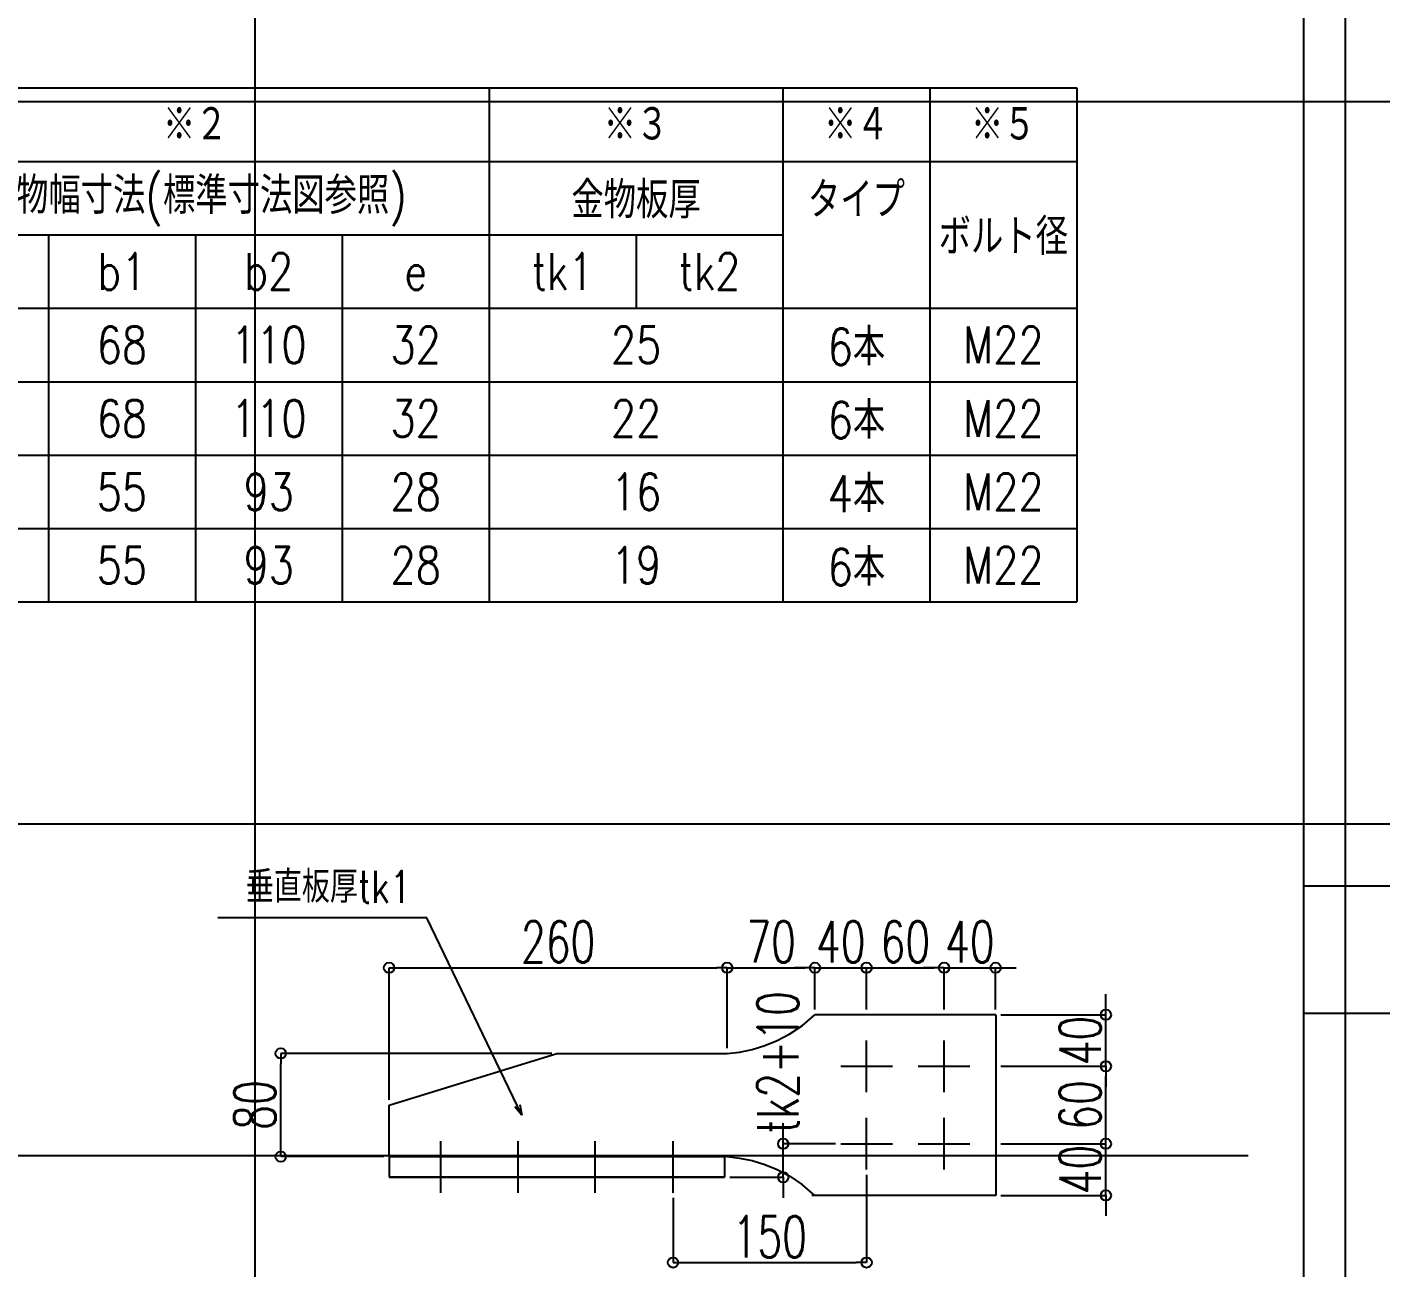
# Model space of a CAD drawing. Extents: x -668440 to 810000, y -1678500 to 210463.
# Drawn here: x 380813 to 405648, y -52649 to -29882 of the extents above; entities that cross this region are included whole.
import ezdxf
from ezdxf.enums import TextEntityAlignment as Align

# ---------------------------------------------------------------- set-up
doc = ezdxf.new("R2010")
doc.units = 0
doc.header["$MEASUREMENT"] = 0
doc.layers.get('0').update_dxf_attribs({"color": 3, "linetype": 'CONTINUOUS'})
doc.layers.get('Defpoints').update_dxf_attribs({"color": 251, "linetype": 'CONTINUOUS'})
doc.layers.add('99_レイアウト枠', color=251, linetype='CONTINUOUS', plot=False)
doc.layers.add('s小梁', color=7, linetype='CONTINUOUS')
doc.layers.add('注記', color=3, linetype='CONTINUOUS')
doc.styles.add('S000', font='simplex.shx', dxfattribs={"width": 0.7, "bigfont": 'extfont2.shx'})
doc.styles.add('S020', font='simplex.shx', dxfattribs={"width": 0.8, "height": 100, "bigfont": 'extfont2.shx'})
doc.dimstyles.new('S030', dxfattribs={"dimscale": 30, "dimtxt": 2.5, "dimasz": 1, "dimexe": 0, "dimexo": 0.5, "dimgap": 0.5, "dimtad": 1, "dimdec": 0, "dimzin": 0, "dimdsep": 46, "dimtxsty": 'S000', "dimblk": 'ORIGIN', "dimcen": 1, "dimclrd": 256, "dimclre": 256, "dimclrt": 6, "dimadec": 0, "dimazin": 0, "dimtfac": 1, "dimtdec": 0, "dimtix": 1, "dimtmove": 2, "dimatfit": 3, "dimldrblk": 'OPEN30', "dimfxl": 1, "dimtolj": 1, "dimtzin": 0, "dimlwd": -1, "dimlwe": -1, "dimarcsym": 0})

# ---------------------------------------------------------------- blocks, each defined once
blk = doc.blocks.new('_ORIGIN')
at = {"color": 0, "linetype": 'ByBlock', "lineweight": -2}
blk.add_line((0, 0), (-1, 0), dxfattribs=at)
blk.add_circle((0, 0), 0.5, dxfattribs=at)
blk = doc.blocks.new('*D9066')
at = {"layer": 'Defpoints', "color": 0}
for p in [(791794.9, 6607.3), (791794.9, 6358.3), (790812.3, 6208.2)]:
    blk.add_point(p, dxfattribs=at)
at = {"layer": '注記'}
for p, q in [((790812.3, 6223.2), (790812.3, 6607.3)), ((790842.3, 6607.3), (791764.9, 6607.3)), ((791794.9, 6373.3), (791794.9, 6607.3))]:
    blk.add_line(p, q, dxfattribs=at)
at = {"layer": '注記', "linetype": 'ByBlock', "xscale": 30, "yscale": 30, "zscale": 30, "rotation": 180}
blk.add_blockref('_ORIGIN', (790812.3, 6607.3), dxfattribs=at)
at = {"layer": '注記', "linetype": 'ByBlock', "xscale": 30, "yscale": 30, "zscale": 30}
blk.add_blockref('_ORIGIN', (791794.9, 6607.3), dxfattribs=at)
at = {"layer": '注記', "insert": (791303.6, 6682.3), "char_height": 120, "attachment_point": 5, "style": 'S000'}
blk.add_mtext('\\A1;260', dxfattribs=at)
blk = doc.blocks.new('_Open30')
at = {"color": 0, "linetype": 'ByBlock', "lineweight": -2}
for p, q in [((-1, 0.27), (0, 0)), ((0, 0), (-1, -0.27)), ((0, 0), (-1, 0))]:
    blk.add_line(p, q, dxfattribs=at)
blk = doc.blocks.new('*D9067')
at = {"layer": 'Defpoints', "color": 0}
for p in [(792050, 6607.3), (792050, 6470.8), (791794.9, 6358.3)]:
    blk.add_point(p, dxfattribs=at)
at = {"layer": '注記'}
for p, q in [((791794.9, 6373.3), (791794.9, 6607.3)), ((791824.9, 6607.3), (792020, 6607.3)), ((792050, 6485.8), (792050, 6607.3))]:
    blk.add_line(p, q, dxfattribs=at)
at = {"layer": '注記', "linetype": 'ByBlock', "xscale": 30, "yscale": 30, "zscale": 30, "rotation": 180}
blk.add_blockref('_ORIGIN', (791794.9, 6607.3), dxfattribs=at)
at = {"layer": '注記', "linetype": 'ByBlock', "xscale": 30, "yscale": 30, "zscale": 30}
blk.add_blockref('_ORIGIN', (792050, 6607.3), dxfattribs=at)
at = {"layer": '注記', "insert": (791922.4, 6682.3), "char_height": 120, "attachment_point": 5, "style": 'S000'}
blk.add_mtext('\\A1;70', dxfattribs=at)
blk = doc.blocks.new('*D9068')
at = {"layer": 'Defpoints', "color": 0}
for p in [(792200, 6607.3), (792050, 6470.8), (792200, 6470.8)]:
    blk.add_point(p, dxfattribs=at)
at = {"layer": '注記'}
for p, q in [((792020, 6607.3), (791990, 6607.3)), ((792050, 6485.8), (792050, 6607.3)), ((792050, 6607.3), (792200, 6607.3)), ((792200, 6485.8), (792200, 6607.3)), ((792230, 6607.3), (792260, 6607.3))]:
    blk.add_line(p, q, dxfattribs=at)
at = {"layer": '注記', "linetype": 'ByBlock', "xscale": 30, "yscale": 30, "zscale": 30}
blk.add_blockref('_ORIGIN', (792050, 6607.3), dxfattribs=at)
at = {"layer": '注記', "linetype": 'ByBlock', "xscale": 30, "yscale": 30, "zscale": 30, "rotation": 180}
blk.add_blockref('_ORIGIN', (792200, 6607.3), dxfattribs=at)
at = {"layer": '注記', "insert": (792125, 6682.3), "char_height": 120, "attachment_point": 5, "style": 'S000'}
blk.add_mtext('\\A1;40', dxfattribs=at)
blk = doc.blocks.new('*D9069')
at = {"layer": 'Defpoints', "color": 0}
for p in [(792425, 6607.3), (792200, 6470.8), (792425, 6470.8)]:
    blk.add_point(p, dxfattribs=at)
at = {"layer": '注記'}
for p, q in [((792200, 6485.8), (792200, 6607.3)), ((792230, 6607.3), (792395, 6607.3)), ((792425, 6485.8), (792425, 6607.3))]:
    blk.add_line(p, q, dxfattribs=at)
at = {"layer": '注記', "linetype": 'ByBlock', "xscale": 30, "yscale": 30, "zscale": 30, "rotation": 180}
blk.add_blockref('_ORIGIN', (792200, 6607.3), dxfattribs=at)
at = {"layer": '注記', "linetype": 'ByBlock', "xscale": 30, "yscale": 30, "zscale": 30}
blk.add_blockref('_ORIGIN', (792425, 6607.3), dxfattribs=at)
at = {"layer": '注記', "insert": (792312.5, 6682.3), "char_height": 120, "attachment_point": 5, "style": 'S000'}
blk.add_mtext('\\A1;60', dxfattribs=at)
blk = doc.blocks.new('*D9070')
at = {"layer": 'Defpoints', "color": 0}
for p in [(792575, 6607.3), (792425, 6470.8), (792575, 6470.8)]:
    blk.add_point(p, dxfattribs=at)
at = {"layer": '注記'}
for p, q in [((792395, 6607.3), (792365, 6607.3)), ((792425, 6485.8), (792425, 6607.3)), ((792425, 6607.3), (792575, 6607.3)), ((792575, 6485.8), (792575, 6607.3)), ((792605, 6607.3), (792635, 6607.3))]:
    blk.add_line(p, q, dxfattribs=at)
at = {"layer": '注記', "linetype": 'ByBlock', "xscale": 30, "yscale": 30, "zscale": 30}
blk.add_blockref('_ORIGIN', (792425, 6607.3), dxfattribs=at)
at = {"layer": '注記', "linetype": 'ByBlock', "xscale": 30, "yscale": 30, "zscale": 30, "rotation": 180}
blk.add_blockref('_ORIGIN', (792575, 6607.3), dxfattribs=at)
at = {"layer": '注記', "insert": (792500, 6682.3), "char_height": 120, "attachment_point": 5, "style": 'S000'}
blk.add_mtext('\\A1;40', dxfattribs=at)
blk = doc.blocks.new('*D9074')
at = {"layer": 'Defpoints', "color": 0}
for p in [(791957.7, 6095.7), (792125, 6095.7), (791787.4, 5998.2)]:
    blk.add_point(p, dxfattribs=at)
at = {"layer": '注記'}
for p, q in [((791957.7, 6125.7), (791957.7, 6155.7)), ((792110, 6095.7), (791957.7, 6095.7)), ((791957.7, 5998.2), (791957.7, 6095.7)), ((791802.4, 5998.2), (791957.7, 5998.2)), ((791957.7, 5968.2), (791957.7, 5938.2))]:
    blk.add_line(p, q, dxfattribs=at)
at = {"layer": '注記', "linetype": 'ByBlock', "xscale": 30, "yscale": 30, "zscale": 30}
for p, rotation in [((791957.7, 6095.7), 270), ((791957.7, 5998.2), 90)]:
    blk.add_blockref('_ORIGIN', p, dxfattribs=dict(at, rotation=rotation))
at = {"layer": '注記', "insert": (791942, 6331.9), "char_height": 120, "attachment_point": 5, "rotation": 90, "style": 'S000'}
blk.add_mtext('\\A1;tk2+10', dxfattribs=at)
blk = doc.blocks.new('*D9075')
at = {"layer": 'Defpoints', "color": 0}
for p in [(792575, 6320.8), (792895.3, 6320.8), (792575, 6095.7)]:
    blk.add_point(p, dxfattribs=at)
at = {"layer": '注記'}
for p, q in [((792590, 6320.8), (792895.3, 6320.8)), ((792895.3, 6125.7), (792895.3, 6290.8)), ((792590, 6095.7), (792895.3, 6095.7))]:
    blk.add_line(p, q, dxfattribs=at)
at = {"layer": '注記', "linetype": 'ByBlock', "xscale": 30, "yscale": 30, "zscale": 30}
for p, rotation in [((792895.3, 6320.8), 90), ((792895.3, 6095.7), 270)]:
    blk.add_blockref('_ORIGIN', p, dxfattribs=dict(at, rotation=rotation))
at = {"layer": '注記', "insert": (792820.3, 6208.2), "char_height": 120, "attachment_point": 5, "rotation": 90, "style": 'S000'}
blk.add_mtext('\\A1;60', dxfattribs=at)
blk = doc.blocks.new('*D9076')
at = {"layer": 'Defpoints', "color": 0}
for p in [(792575, 6470.8), (792895.3, 6470.8), (792575, 6320.8)]:
    blk.add_point(p, dxfattribs=at)
at = {"layer": '注記'}
for p, q in [((792895.3, 6500.8), (792895.3, 6530.8)), ((792590, 6470.8), (792895.3, 6470.8)), ((792895.3, 6320.8), (792895.3, 6470.8)), ((792590, 6320.8), (792895.3, 6320.8)), ((792895.3, 6290.8), (792895.3, 6260.8))]:
    blk.add_line(p, q, dxfattribs=at)
at = {"layer": '注記', "linetype": 'ByBlock', "xscale": 30, "yscale": 30, "zscale": 30}
for p, rotation in [((792895.3, 6470.8), 270), ((792895.3, 6320.8), 90)]:
    blk.add_blockref('_ORIGIN', p, dxfattribs=dict(at, rotation=rotation))
at = {"layer": '注記', "insert": (792820.3, 6395.8), "char_height": 120, "attachment_point": 5, "rotation": 90, "style": 'S000'}
blk.add_mtext('\\A1;40', dxfattribs=at)
blk = doc.blocks.new('*D9077')
at = {"layer": 'Defpoints', "color": 0}
for p in [(792575, 6095.7), (792895.3, 6095.7), (792575, 5945.7)]:
    blk.add_point(p, dxfattribs=at)
at = {"layer": '注記'}
for p, q in [((792895.3, 6125.7), (792895.3, 6155.7)), ((792590, 6095.7), (792895.3, 6095.7)), ((792895.3, 5945.7), (792895.3, 6095.7)), ((792590, 5945.7), (792895.3, 5945.7)), ((792895.3, 5915.7), (792895.3, 5885.7))]:
    blk.add_line(p, q, dxfattribs=at)
at = {"layer": '注記', "linetype": 'ByBlock', "xscale": 30, "yscale": 30, "zscale": 30}
for p, rotation in [((792895.3, 6095.7), 270), ((792895.3, 5945.7), 90)]:
    blk.add_blockref('_ORIGIN', p, dxfattribs=dict(at, rotation=rotation))
at = {"layer": '注記', "insert": (792820.3, 6020.7), "char_height": 120, "attachment_point": 5, "rotation": 90, "style": 'S000'}
blk.add_mtext('\\A1;40', dxfattribs=at)
blk = doc.blocks.new('*D9080')
at = {"layer": 'Defpoints', "color": 0}
for p in [(792200, 6020.7), (791637.4, 5953.2), (792200, 5750.4)]:
    blk.add_point(p, dxfattribs=at)
at = {"layer": '注記'}
for p, q in [((792200, 6005.7), (792200, 5750.4)), ((791637.4, 5938.2), (791637.4, 5750.4)), ((791667.4, 5750.4), (792170, 5750.4))]:
    blk.add_line(p, q, dxfattribs=at)
at = {"layer": '注記', "linetype": 'ByBlock', "xscale": 30, "yscale": 30, "zscale": 30, "rotation": 180}
blk.add_blockref('_ORIGIN', (791637.4, 5750.4), dxfattribs=at)
at = {"layer": '注記', "linetype": 'ByBlock', "xscale": 30, "yscale": 30, "zscale": 30}
blk.add_blockref('_ORIGIN', (792200, 5750.4), dxfattribs=at)
at = {"layer": '注記', "insert": (791918.7, 5825.4), "char_height": 120, "attachment_point": 5, "style": 'S000'}
blk.add_mtext('\\A1;150', dxfattribs=at)
blk = doc.blocks.new('*D9086')
at = {"layer": 'Defpoints', "color": 0}
for p in [(790497.3, 6358.3), (791299.8, 6358.3), (790812.3, 6058.2)]:
    blk.add_point(p, dxfattribs=at)
at = {"layer": '注記'}
for p, q in [((791284.8, 6358.3), (790497.3, 6358.3)), ((790497.3, 6088.2), (790497.3, 6328.3)), ((790797.3, 6058.2), (790497.3, 6058.2))]:
    blk.add_line(p, q, dxfattribs=at)
at = {"layer": '注記', "linetype": 'ByBlock', "xscale": 30, "yscale": 30, "zscale": 30}
for p, rotation in [((790497.3, 6358.3), 90), ((790497.3, 6058.2), 270)]:
    blk.add_blockref('_ORIGIN', p, dxfattribs=dict(at, rotation=rotation))
at = {"layer": '注記', "insert": (790422.3, 6208.2), "char_height": 120, "attachment_point": 5, "rotation": 90, "style": 'S000'}
blk.add_mtext('\\A1;80', dxfattribs=at)
blk = doc.blocks.new('ウェブクランプ工法設計指針')
at = {"layer": 'Defpoints'}
blk.add_line((788208.56693, 6061.10168), (793308.48918, 6061.10168), dxfattribs=at)
at = {"layer": '注記'}
for p, q in [((793470.62776, -7600), (793470.62776, 11813.3201)), ((786834.03397, 9164.64041), (792810.79715, 9164.64041)), ((791103.14882, 9164.64041), (791103.14882, 8737.72833)), ((791956.97299, 9164.64041), (791956.97299, 8737.72833)), ((792383.88507, 9164.64041), (792383.88507, 8737.72833)), ((792810.79715, 9164.64041), (792810.79715, 8737.72833)), ((788114.76425, 8951.18437), (792810.79715, 8951.18437)), ((789395.50049, 8737.72833), (789822.41257, 8737.72833)), ((789822.41257, 8737.72833), (790249.32466, 8737.72833)), ((789822.41257, 8737.72833), (789822.41257, 7670.44812)), ((790249.32466, 8737.72833), (790249.32466, 7670.44812)), ((790249.32466, 8737.72833), (790676.23674, 8737.72833)), ((790676.23674, 8737.72833), (790676.23674, 7670.44812)), ((790676.23674, 8737.72833), (791103.14882, 8737.72833)), ((791103.14882, 8737.72833), (791530.0609, 8737.72833)), ((791103.14882, 8737.72833), (791103.14882, 7670.44812)), ((791530.0609, 8737.72833), (791530.0609, 8524.27228)), ((791530.0609, 8737.72833), (791956.97299, 8737.72833)), ((791956.97299, 8737.72833), (791956.97299, 7670.44812)), ((792383.88507, 8737.72833), (792383.88507, 7670.44812)), ((792810.79715, 8737.72833), (792810.79715, 7670.44812)), ((786834.03397, 8524.27228), (792810.79715, 8524.27228)), ((786834.03397, 8524.27228), (792810.79715, 8524.27228)), ((789395.50049, 8524.27228), (789822.41257, 8524.27228)), ((789395.50049, 8524.27228), (789822.41257, 8524.27228)), ((789822.41257, 8524.27228), (790249.32466, 8524.27228)), ((789822.41257, 8524.27228), (790249.32466, 8524.27228)), ((790249.32466, 8524.27228), (790676.23674, 8524.27228)), ((790249.32466, 8524.27228), (790676.23674, 8524.27228)), ((790676.23674, 8524.27228), (791103.14882, 8524.27228)), ((790676.23674, 8524.27228), (791103.14882, 8524.27228)), ((791103.14882, 8524.27228), (791530.0609, 8524.27228)), ((791103.14882, 8524.27228), (791530.0609, 8524.27228)), ((791103.14882, 8524.27228), (791530.0609, 8524.27228)), ((791103.14882, 8524.27228), (791530.0609, 8524.27228)), ((791530.0609, 8524.27228), (791956.97299, 8524.27228)), ((791530.0609, 8524.27228), (791956.97299, 8524.27228)), ((791530.0609, 8524.27228), (791956.97299, 8524.27228)), ((791530.0609, 8524.27228), (791956.97299, 8524.27228)), ((791956.97299, 8524.27228), (792383.88507, 8524.27228)), ((791956.97299, 8524.27228), (792383.88507, 8524.27228)), ((792383.88507, 8524.27228), (792810.79715, 8524.27228)), ((792383.88507, 8524.27228), (792810.79715, 8524.27228)), ((792383.88507, 8524.27228), (792810.79715, 8524.27228)), ((792383.88507, 8524.27228), (792810.79715, 8524.27228)), ((786834.03397, 8310.81624), (792810.79715, 8310.81624)), ((786834.03397, 8310.81624), (792810.79715, 8310.81624)), ((789395.50049, 8310.81624), (789822.41257, 8310.81624)), ((789395.50049, 8310.81624), (789822.41257, 8310.81624)), ((789395.50049, 8310.81624), (789822.41257, 8310.81624)), ((789822.41257, 8310.81624), (790249.32466, 8310.81624)), ((789822.41257, 8310.81624), (790249.32466, 8310.81624)), ((789822.41257, 8310.81624), (790249.32466, 8310.81624)), ((790249.32466, 8310.81624), (790676.23674, 8310.81624)), ((790249.32466, 8310.81624), (790676.23674, 8310.81624)), ((790249.32466, 8310.81624), (790676.23674, 8310.81624)), ((790676.23674, 8310.81624), (791103.14882, 8310.81624)), ((790676.23674, 8310.81624), (791103.14882, 8310.81624)), ((790676.23674, 8310.81624), (791103.14882, 8310.81624)), ((791103.14882, 8310.81624), (791530.0609, 8310.81624)), ((791103.14882, 8310.81624), (791530.0609, 8310.81624)), ((791103.14882, 8310.81624), (791530.0609, 8310.81624)), ((791103.14882, 8310.81624), (791530.0609, 8310.81624)), ((791103.14882, 8310.81624), (791530.0609, 8310.81624)), ((791103.14882, 8310.81624), (791530.0609, 8310.81624)), ((791530.0609, 8310.81624), (791956.97299, 8310.81624)), ((791530.0609, 8310.81624), (791956.97299, 8310.81624)), ((791530.0609, 8310.81624), (791956.97299, 8310.81624)), ((791530.0609, 8310.81624), (791956.97299, 8310.81624)), ((791530.0609, 8310.81624), (791956.97299, 8310.81624)), ((791530.0609, 8310.81624), (791956.97299, 8310.81624)), ((791956.97299, 8310.81624), (792383.88507, 8310.81624)), ((791956.97299, 8310.81624), (792383.88507, 8310.81624)), ((791956.97299, 8310.81624), (792383.88507, 8310.81624)), ((792383.88507, 8310.81624), (792810.79715, 8310.81624)), ((792383.88507, 8310.81624), (792810.79715, 8310.81624)), ((792383.88507, 8310.81624), (792810.79715, 8310.81624)), ((792383.88507, 8310.81624), (792810.79715, 8310.81624)), ((792383.88507, 8310.81624), (792810.79715, 8310.81624)), ((792383.88507, 8310.81624), (792810.79715, 8310.81624)), ((789395.50049, 8097.3602), (789822.41257, 8097.3602)), ((789822.41257, 8097.3602), (790249.32466, 8097.3602)), ((790249.32466, 8097.3602), (790676.23674, 8097.3602)), ((790676.23674, 8097.3602), (791103.14882, 8097.3602)), ((791103.14882, 8097.3602), (791530.0609, 8097.3602)), ((791103.14882, 8097.3602), (791530.0609, 8097.3602)), ((791530.0609, 8097.3602), (791956.97299, 8097.3602)), ((791530.0609, 8097.3602), (791956.97299, 8097.3602)), ((791956.97299, 8097.3602), (792383.88507, 8097.3602)), ((792383.88507, 8097.3602), (792810.79715, 8097.3602)), ((792383.88507, 8097.3602), (792810.79715, 8097.3602)), ((789395.50049, 7883.90416), (789822.41257, 7883.90416)), ((789822.41257, 7883.90416), (790249.32466, 7883.90416)), ((790249.32466, 7883.90416), (790676.23674, 7883.90416)), ((790676.23674, 7883.90416), (791103.14882, 7883.90416)), ((791103.14882, 7883.90416), (791530.0609, 7883.90416)), ((791103.14882, 7883.90416), (791530.0609, 7883.90416)), ((791530.0609, 7883.90416), (791956.97299, 7883.90416)), ((791530.0609, 7883.90416), (791956.97299, 7883.90416)), ((791956.97299, 7883.90416), (792383.88507, 7883.90416)), ((792383.88507, 7883.90416), (792810.79715, 7883.90416)), ((792383.88507, 7883.90416), (792810.79715, 7883.90416)), ((789395.50049, 7670.44812), (789822.41257, 7670.44812)), ((789822.41257, 7670.44812), (790249.32466, 7670.44812)), ((790249.32466, 7670.44812), (790676.23674, 7670.44812)), ((790676.23674, 7670.44812), (791103.14882, 7670.44812)), ((791103.14882, 7670.44812), (791530.0609, 7670.44812)), ((791103.14882, 7670.44812), (791530.0609, 7670.44812)), ((791530.0609, 7670.44812), (791956.97299, 7670.44812)), ((791530.0609, 7670.44812), (791956.97299, 7670.44812)), ((791956.97299, 7670.44812), (792383.88507, 7670.44812)), ((792383.88507, 7670.44812), (792810.79715, 7670.44812)), ((792383.88507, 7670.44812), (792810.79715, 7670.44812)), ((793470.62776, 6845.48662), (798736.10039, 6845.48662)), ((793470.62776, 6845.48662), (801069.98176, 6845.48662)), ((793470.62776, 6845.48662), (798736.10039, 6845.48662)), ((792013.42739, 6439.88103, 220.9564), (792049.96538, 6470.78652, 220.9564)), ((792013.42739, 6439.88103, 220.9564), (792049.96538, 6470.78652, 220.9564)), ((792049.96538, 6470.78652, 220.9564), (792049.96538, 6470.78652, 220.9564)), ((792575.04938, 6470.78652, 220.9564), (792049.96538, 6470.78652, 220.9564)), ((792049.96538, 6470.78652, 220.9564), (792049.96538, 6470.78652, 220.9564)), ((792575.04938, 6470.78652, 220.9564), (792049.96538, 6470.78652, 220.9564)), ((792575.04938, 6470.78652, 220.9564), (792575.04938, 6470.78652, 220.9564)), ((792575.04938, 6470.78652, 220.9564), (792575.04938, 5945.70252, 220.9564)), ((792575.04938, 6470.78652, 220.9564), (792575.04938, 6470.78652, 220.9564)), ((792575.04938, 6470.78652, 220.9564), (792575.04938, 5945.70252, 220.9564)), ((801069.98176, 6474.29169), (793470.62776, 6474.29169)), ((791940.3514, 6396.0203, 220.9564), (791976.8894, 6415.37945, 220.9564)), ((791940.3514, 6396.0203, 220.9564), (791976.8894, 6415.37945, 220.9564)), ((791976.8894, 6415.37945, 220.9564), (792013.42739, 6439.88103, 220.9564)), ((791976.8894, 6415.37945, 220.9564), (792013.42739, 6439.88103, 220.9564)), ((791976.8894, 6415.37945, 220.9564), (791976.8894, 6415.37945, 220.9564)), ((791976.8894, 6415.37945, 220.9564), (791976.8894, 6415.37945, 220.9564)), ((792013.42739, 6439.88103, 220.9564), (792013.42739, 6439.88103, 220.9564)), ((792013.42739, 6439.88103, 220.9564), (792013.42739, 6439.88103, 220.9564)), ((791867.27542, 6369.93033, 220.9564), (791903.81341, 6381.03459, 220.9564)), ((791867.27542, 6369.93033, 220.9564), (791903.81341, 6381.03459, 220.9564)), ((791903.81341, 6381.03459, 220.9564), (791940.3514, 6396.0203, 220.9564)), ((791903.81341, 6381.03459, 220.9564), (791940.3514, 6396.0203, 220.9564)), ((791903.81341, 6381.03459, 220.9564), (791903.81341, 6381.03459, 220.9564)), ((791903.81341, 6381.03459, 220.9564), (791903.81341, 6381.03459, 220.9564)), ((791940.3514, 6396.0203, 220.9564), (791940.3514, 6396.0203, 220.9564)), ((791940.3514, 6396.0203, 220.9564), (791940.3514, 6396.0203, 220.9564)), ((792199.98938, 6245.75052, 220.9564), (792199.98938, 6395.77452, 220.9564)), ((792425.02538, 6245.75052, 220.9564), (792425.02538, 6395.77452, 220.9564)), ((790812.26738, 6208.24452, 220.9564), (791299.84538, 6358.26852, 220.9564)), ((790812.26738, 6208.24452, 220.9564), (791299.84538, 6358.26852, 220.9564)), ((791299.84538, 6358.26852, 220.9564), (791299.84538, 6358.26852, 220.9564)), ((791299.84538, 6358.26852, 220.9564), (791794.92458, 6358.26852, 220.9564)), ((791299.84538, 6358.26852, 220.9564), (791299.84538, 6358.26852, 220.9564)), ((791299.84538, 6358.26852, 220.9564), (791794.92458, 6358.26852, 220.9564)), ((791794.92458, 6358.26852, 220.9564), (791830.73743, 6362.38999, 220.9564)), ((791794.92458, 6358.26852, 220.9564), (791830.73743, 6362.38999, 220.9564)), ((791794.92458, 6358.26852, 220.9564), (791794.92458, 6358.26852, 220.9564)), ((791794.92458, 6358.26852, 220.9564), (791794.92458, 6358.26852, 220.9564)), ((791830.73743, 6362.38999, 220.9564), (791867.27542, 6369.93033, 220.9564)), ((791830.73743, 6362.38999, 220.9564), (791867.27542, 6369.93033, 220.9564)), ((791830.73743, 6362.38999, 220.9564), (791830.73743, 6362.38999, 220.9564)), ((791830.73743, 6362.38999, 220.9564), (791830.73743, 6362.38999, 220.9564)), ((791867.27542, 6369.93033, 220.9564), (791867.27542, 6369.93033, 220.9564)), ((791867.27542, 6369.93033, 220.9564), (791867.27542, 6369.93033, 220.9564)), ((792124.97738, 6320.76252, 220.9564), (792275.00138, 6320.76252, 220.9564)), ((792199.98938, 6320.76252, 220.9564), (792199.98938, 6320.76252, 220.9564)), ((792199.98938, 6320.76252, 220.9564), (792199.98938, 6320.76252, 220.9564)), ((792350.01338, 6320.76252, 220.9564), (792500.03738, 6320.76252, 220.9564)), ((792425.02538, 6320.76252, 220.9564), (792425.02538, 6320.76252, 220.9564)), ((792425.02538, 6320.76252, 220.9564), (792425.02538, 6320.76252, 220.9564)), ((790812.26738, 6058.22052, 220.9564), (790812.26738, 6208.24452, 220.9564)), ((790812.26738, 6208.24452, 220.9564), (790812.26738, 6208.24452, 220.9564)), ((790812.26738, 6058.22052, 220.9564), (790812.26738, 6208.24452, 220.9564)), ((790812.26738, 6208.24452, 220.9564), (790812.26738, 6208.24452, 220.9564)), ((792199.98938, 6020.71452, 220.9564), (792199.98938, 6170.73852, 220.9564)), ((792425.02538, 6020.71452, 220.9564), (792425.02538, 6170.73852, 220.9564)), ((790962.29138, 5953.20372, 220.9564), (790962.29138, 6103.22772, 220.9564)), ((791187.32738, 5953.20372, 220.9564), (791187.32738, 6103.22772, 220.9564)), ((791411.38336, 5953.20372, 220.9564), (791411.38336, 6103.22772, 220.9564)), ((791637.39938, 5953.20372, 220.9564), (791637.39938, 6103.22772, 220.9564)), ((792124.97738, 6095.72652, 220.9564), (792275.00138, 6095.72652, 220.9564)), ((792199.98938, 6095.72652, 220.9564), (792199.98938, 6095.72652, 220.9564)), ((792199.98938, 6095.72652, 220.9564), (792199.98938, 6095.72652, 220.9564)), ((792350.01338, 6095.72652, 220.9564), (792500.03738, 6095.72652, 220.9564)), ((792425.02538, 6095.72652, 220.9564), (792425.02538, 6095.72652, 220.9564)), ((792425.02538, 6095.72652, 220.9564), (792425.02538, 6095.72652, 220.9564)), ((791794.92458, 6058.22052, 220.9564), (790812.26738, 6058.22052, 220.9564)), ((791794.92458, 6058.22052, 220.9564), (790812.26738, 6058.22052, 220.9564)), ((791787.42338, 6058.22052, 220.9564), (790812.26738, 6058.22052, 220.9564)), ((790812.26738, 6058.22052, 220.9564), (790812.26738, 5998.21092, 220.9564)), ((790812.26738, 6058.22052, 220.9564), (790812.26738, 5998.21092, 220.9564)), ((790812.26738, 6058.22052, 220.9564), (790812.26738, 5998.21092, 220.9564)), ((790812.26738, 6058.22052, 220.9564), (791787.42338, 6058.22052, 220.9564)), ((790812.26738, 6058.22052, 220.9564), (790812.26738, 5998.21092, 220.9564)), ((791787.42338, 6058.22052, 220.9564), (791787.42338, 6058.22052, 220.9564)), ((791787.42338, 6058.22052, 220.9564), (791787.42338, 5998.21092, 220.9564)), ((791787.42338, 6058.22052, 220.9564), (791787.42338, 5998.21092, 220.9564)), ((791787.42338, 6058.22052, 220.9564), (791787.42338, 5998.21092, 220.9564)), ((791787.42338, 6058.22052, 220.9564), (791787.42338, 5998.21092, 220.9564)), ((791794.92458, 6058.22052, 220.9564), (791830.73743, 6054.09904, 220.9564)), ((791794.92458, 6058.22052, 220.9564), (791794.92458, 6058.22052, 220.9564)), ((791794.92458, 6058.22052, 220.9564), (791830.73743, 6054.09904, 220.9564)), ((791794.92458, 6058.22052, 220.9564), (791794.92458, 6058.22052, 220.9564)), ((791830.73743, 6054.09904, 220.9564), (791830.73743, 6054.09904, 220.9564)), ((791830.73743, 6054.09904, 220.9564), (791867.27542, 6046.55871, 220.9564)), ((791830.73743, 6054.09904, 220.9564), (791830.73743, 6054.09904, 220.9564)), ((791830.73743, 6054.09904, 220.9564), (791867.27542, 6046.55871, 220.9564)), ((791867.27542, 6046.55871, 220.9564), (791867.27542, 6046.55871, 220.9564)), ((791867.27542, 6046.55871, 220.9564), (791903.81341, 6035.45444, 220.9564)), ((791867.27542, 6046.55871, 220.9564), (791867.27542, 6046.55871, 220.9564)), ((791867.27542, 6046.55871, 220.9564), (791903.81341, 6035.45444, 220.9564)), ((791903.81341, 6035.45444, 220.9564), (791903.81341, 6035.45444, 220.9564)), ((791903.81341, 6035.45444, 220.9564), (791940.3514, 6020.46873, 220.9564)), ((791903.81341, 6035.45444, 220.9564), (791903.81341, 6035.45444, 220.9564)), ((791903.81341, 6035.45444, 220.9564), (791940.3514, 6020.46873, 220.9564)), ((791940.3514, 6020.46873, 220.9564), (791940.3514, 6020.46873, 220.9564)), ((791940.3514, 6020.46873, 220.9564), (791976.8894, 6001.10959, 220.9564)), ((791940.3514, 6020.46873, 220.9564), (791940.3514, 6020.46873, 220.9564)), ((791940.3514, 6020.46873, 220.9564), (791976.8894, 6001.10959, 220.9564)), ((791787.42338, 5998.21092, 220.9564), (790812.26738, 5998.21092, 220.9564)), ((790812.26738, 5998.21092, 220.9564), (790812.26738, 5998.21092, 220.9564)), ((790812.26738, 5998.21092, 220.9564), (791787.42338, 5998.21092, 220.9564)), ((791787.42338, 5998.21092, 220.9564), (791787.42338, 5998.21092, 220.9564)), ((791976.8894, 6001.10959, 220.9564), (791976.8894, 6001.10959, 220.9564)), ((791976.8894, 6001.10959, 220.9564), (792013.42739, 5976.60801, 220.9564)), ((791976.8894, 6001.10959, 220.9564), (791976.8894, 6001.10959, 220.9564)), ((791976.8894, 6001.10959, 220.9564), (792013.42739, 5976.60801, 220.9564)), ((792013.42739, 5976.60801, 220.9564), (792013.42739, 5976.60801, 220.9564)), ((792049.96538, 5945.70252, 220.9564), (792013.42739, 5976.60801, 220.9564)), ((792013.42739, 5976.60801, 220.9564), (792013.42739, 5976.60801, 220.9564)), ((792049.96538, 5945.70252, 220.9564), (792013.42739, 5976.60801, 220.9564)), ((792575.04938, 5945.70252, 220.9564), (792040.78196, 5945.70252, 220.9564)), ((792040.78196, 5945.70252, 220.9564), (792040.78196, 5945.70252, 220.9564)), ((792575.04938, 5945.70252, 220.9564), (792040.78196, 5945.70252, 220.9564)), ((792049.96538, 5945.70252, 220.9564), (792049.96538, 5945.70252, 220.9564)), ((792575.04938, 5945.70252, 220.9564), (792575.04938, 5945.70252, 220.9564)), ((792575.04938, 5945.70252, 220.9564), (792575.04938, 5945.70252, 220.9564))]:
    blk.add_line(p, q, dxfattribs=at)
at = {"layer": '注記', "extrusion": (6.27207e-12, -1, 0)}
for centre in [(790962.29138, 974.827, -6058.22051), (790962.29138, 974.827, -6058.22051), (791187.32738, 974.827, -6058.22051), (791187.32738, 974.827, -6058.22051), (791412.36338, 974.827, -6058.22051), (791412.36338, 974.827, -6058.22051), (791637.39938, 974.827, -6058.22051), (791637.39938, 974.827, -6058.22051), (790962.29138, 974.827, -5998.21091), (790962.29138, 974.827, -5998.21091), (791187.32738, 974.827, -5998.21091), (791187.32738, 974.827, -5998.21091), (791412.36338, 974.827, -5998.21091), (791412.36338, 974.827, -5998.21091), (791637.39938, 974.827, -5998.21091), (791637.39938, 974.827, -5998.21091)]:
    blk.add_circle(centre, 45.0072, dxfattribs=at)
at = {"layer": 'Defpoints', "style": 'S020', "width": 0.8}
for s, p in [('6本', (792170.42903, 8204.08822)), ('68', (790035.86862, 8204.08822)), ('110', (790462.7807, 8204.08822)), ('32', (790889.69278, 8204.08822)), ('22', (791530.0609, 8204.08822)), ('M22', (792597.34111, 8204.08822)), ('55', (790035.86862, 7990.63218, 579.04)), ('93', (790462.7807, 7990.63218, 579.04)), ('28', (790889.69278, 7990.63218, 579.04)), ('16', (791530.0609, 7990.63218, 579.04)), ('4本', (792170.42903, 7990.63218, 579.04)), ('M22', (792597.34111, 7990.63218, 579.04)), ('55', (790035.86862, 7777.17614)), ('93', (790462.7807, 7777.17614)), ('28', (790889.69278, 7777.17614)), ('19', (791530.0609, 7777.17614)), ('6本', (792170.42903, 7777.17614)), ('M22', (792597.34111, 7777.17614))]:
    blk.add_text(s, height=106.7325, dxfattribs=at).set_placement(p, align=Align.MIDDLE)
at = {"layer": '注記', "style": 'S020', "width": 0.8}
for s, p in [('※２', (790249.32466, 9057.91239)), ('※３', (791530.0609, 9057.91239)), ('※４', (792170.42903, 9057.91239)), ('※５', (792597.34111, 9057.91239)), ('金物幅寸法(標準寸法図参照)', (790249.32466, 8844.45635)), ('金物板厚', (791530.0609, 8844.45635)), ('タイプ', (792170.42903, 8844.45635)), ('ボルト径', (792597.34111, 8737.72833)), ('b1', (790035.86862, 8631.00031)), ('b2', (790462.7807, 8631.00031)), ('tk1', (791316.60486, 8631.00031)), ('tk2', (791743.51694, 8631.00031)), ('e', (790889.69278, 8631.00031)), ('68', (790035.86862, 8417.54426)), ('110', (790462.7807, 8417.54426)), ('32', (790889.69278, 8417.54426)), ('25', (791530.0609, 8417.54426)), ('6本', (792170.42903, 8417.54426)), ('M22', (792597.34111, 8417.54426))]:
    blk.add_text(s, height=106.7325, dxfattribs=at).set_placement(p, align=Align.MIDDLE)
at = {"layer": '注記', "insert": (790877.38044, 6842.47232, 768.544), "char_height": 92.625, "attachment_point": 6, "style": 'S020'}
blk.add_mtext('垂直板厚tk1', dxfattribs=at)
at = {"layer": '注記'}
for base, p1, p2, text, picture, middle in [((791794.92458, 6607.31798, 768.544), (790812.26738, 6208.24452, 768.544), (791794.92458, 6358.26852, 768.544), '260', '*D9066', (791303.59598, 6682.31798, 768.544)), ((792049.96538, 6607.31798, 768.544), (791794.92458, 6358.26852, 828.5536), (792049.96538, 6470.78652, 768.544), '70', '*D9067', (791922.44498, 6682.31798, 768.544)), ((792199.98938, 6607.31798, 768.544), (792049.96538, 6470.78652, 828.5536), (792199.98938, 6470.78652, 828.5536), '40', '*D9068', (792124.97738, 6682.31798, 768.544)), ((792425.02538, 6607.31798, 768.544), (792199.98938, 6470.78652, 828.5536), (792425.02538, 6470.78652, 828.5536), '60', '*D9069', (792312.50738, 6682.31798, 768.544)), ((792575.04938, 6607.31798, 828.5536), (792425.02538, 6470.78652, 888.5632), (792575.04938, 6470.78652, 888.5632), '40', '*D9070', (792500.03738, 6682.31798, 828.5536)), ((792199.98938, 5750.40912, 693.532), (791637.39938, 5953.20372, 824.803), (792199.98938, 6020.71452, 693.532), '150', '*D9080', (791918.69438, 5825.40912, 693.532))]:
    dim = blk.add_linear_dim(base=base, p1=p1, p2=p2, text=text, dimstyle='S030', override={"dimtxt": 4, "dimlfac": 1, "dimclrt": 256}, dxfattribs=at)
    dim.commit()
    dim.dimension.update_dxf_attribs({"geometry": picture, "text_midpoint": middle})
dim = blk.add_linear_dim(base=(791957.65054, 6095.72652, 768.544), p1=(791787.42338, 5998.21092, 731.038), p2=(792124.97738, 6095.72652, 693.532), angle=90, text='tk2+10', dimstyle='S030', override={"dimtxt": 4, "dimlfac": 1, "dimclrt": 256}, dxfattribs=at)
dim.commit()
dim.dimension.update_dxf_attribs({"geometry": '*D9074', "text_midpoint": (791941.95038, 6331.92448, 768.544), "dimtype": 160})
for base, p1, p2, text, picture, middle in [((792895.32942, 6470.78652, 693.532), (792575.04938, 6320.76252, 828.5536), (792575.04938, 6470.78652, 828.5536), '40', '*D9076', (792820.32942, 6395.77452, 693.532)), ((790497.27129, 6358.26852, 671.0284), (790812.26738, 6058.22052, 731.038), (791299.84538, 6358.26852, 828.5536), '80', '*D9086', (790422.27129, 6208.24452, 671.0284)), ((792895.32942, 6320.76252, 693.532), (792575.04938, 6095.72652, 828.5536), (792575.04938, 6320.76252, 828.5536), '60', '*D9075', (792820.32942, 6208.24452, 693.532)), ((792895.32942, 6095.72652, 693.532), (792575.04938, 5945.70252, 828.5536), (792575.04938, 6095.72652, 828.5536), '40', '*D9077', (792820.32942, 6020.71452, 693.532))]:
    dim = blk.add_linear_dim(base=base, p1=p1, p2=p2, angle=90, text=text, dimstyle='S030', override={"dimtxt": 4, "dimlfac": 1, "dimclrt": 256}, dxfattribs=at)
    dim.commit()
    dim.dimension.update_dxf_attribs({"geometry": picture, "text_midpoint": middle})
at = {"layer": '注記', "annotation_type": 0, "has_hookline": 1, "hookline_direction": 1, "text_width": 482.70857}
blk.add_leader([(791197.81311, 6179.2042, 768.544), (790922.38044, 6752.47232, 768.544), (790892.38044, 6752.47232, 768.544)], dimstyle='S030', override={"dimfxl": 30, "dimarcsym": 2}, dxfattribs=at)

msp = doc.modelspace()

# ---------------------------------------------------------------- linework, layer by layer
at = {"layer": '99_レイアウト枠'}
for p, q in [((385000, -137250), (385000, -4750)), ((405000, -137250), (405000, -4750)), ((305000, -31250), (505000, -31250)), ((305000, -44500), (505000, -44500))]:
    msp.add_line(p, q, dxfattribs=at)

# ---------------------------------------------------------------- block references
at = {"layer": 's小梁', "xscale": 6.312500000000052, "yscale": 6.312500000000052, "zscale": 6.312500000000052}
msp.add_blockref('ウェブクランプ工法設計指針', (-4604549, -88850), dxfattribs=at)

doc.saveas('drawing.dxf')
